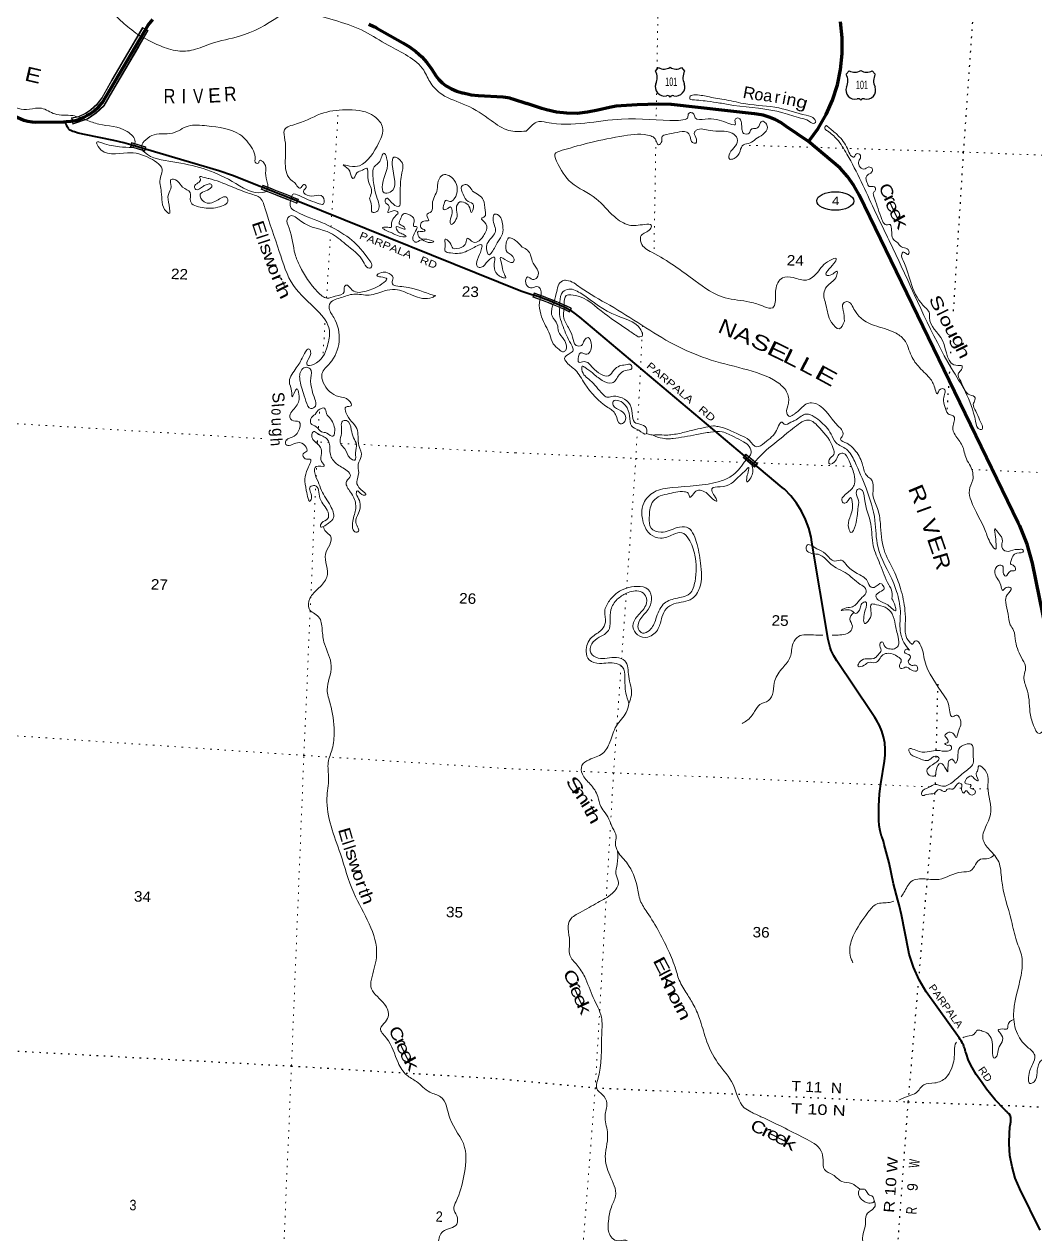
# Model space of a CAD drawing. Header units: feet. Extents: x -762378 to -505285, y -497909 to -353855.
# Drawn here: x -735494 to -718586, y -399065 to -378827 of the extents above; entities that cross this region are included whole.
import ezdxf
from ezdxf.enums import TextEntityAlignment as Align

# ---------------------------------------------------------------- set-up
doc = ezdxf.new("R2010")
doc.units = ezdxf.units.FT
doc.header["$LTSCALE"] = 80
doc.linetypes.add('DOTTED', pattern=[1.5, 0.3, -1.2])
for name, color, linetype, lineweight in [('16', 7, 'Continuous', 25), ('17', 7, 'Continuous', 25), ('20', 7, 'Continuous', 70), ('23', 7, 'Continuous', 70), ('26', 7, 'Continuous', 40), ('39', 7, 'Continuous', 13), ('57', 7, 'Continuous', 13), ('6', 7, 'DOTTED', 25), ('61', 7, 'Continuous', 13), ('7', 7, 'DOTTED', 13)]:
    doc.layers.add(name, color=color, linetype=linetype, lineweight=lineweight)
doc.layers.add('27', color=7, linetype='Continuous')
doc.layers.add('41', color=7, linetype='Continuous')

msp = doc.modelspace()

# ---------------------------------------------------------------- linework, layer by layer
at = {"layer": '16'}
for p, q in [((-724931.29, -379612.04), (-724879.98, -379553.28)), ((-724688.22, -379547.31), (-724688.5, -379547.51)), ((-724496.13, -379553.19), (-724444.74, -379612.04)), ((-721741.1, -379665.53), (-721689.79, -379606.77)), ((-721498.03, -379600.8), (-721498.31, -379601)), ((-721305.94, -379606.68), (-721254.55, -379665.53))]:
    msp.add_line(p, q, dxfattribs=at)
for centre, radius, start, end in [((-725124.27, -379722.67), 222.05, 332.97043, 29.75871), ((-724788.9, -379395.62), 182.07, 239.97227, 303.45418), ((-724587.12, -379396.12), 181.52, 236.33975, 300.08743), ((-724587.13, -379395.62), 182.07, 236.54582, 236.59441), ((-724251.77, -379722.67), 222.05, 150.24129, 207.02957), ((-721598.71, -379449.11), 182.07, 239.97227, 303.45418), ((-721396.93, -379449.61), 181.52, 236.33975, 300.08743), ((-721396.94, -379449.11), 182.07, 236.54582, 236.59441), ((-724785.08, -379877.57), 151.42, 159.09177, 283.81923), ((-724590.96, -379877.57), 151.42, 256.18077, 20.90823), ((-721934.08, -379776.16), 222.05, 332.97043, 29.75871), ((-721061.58, -379776.16), 222.05, 150.24129, 207.02957), ((-721594.89, -379931.06), 151.42, 159.09177, 283.81923), ((-721400.77, -379931.06), 151.42, 256.18077, 20.90823)]:
    msp.add_arc(centre, radius, start, end, dxfattribs=at)
for centre, major_axis, start_param, end_param in [((-724729.74, -380076.39), (-19.56, 51.67), 4.95877769, 6.28318531), ((-724646.29, -380076.39), (19.56, 51.67), 0, 1.32637542), ((-721539.55, -380129.88), (-19.56, 51.67), 4.95877769, 6.28318531), ((-721456.1, -380129.88), (19.56, 51.67), 0, 1.32637542)]:
    msp.add_ellipse(centre, major_axis=major_axis, ratio=0.929097, start_param=start_param, end_param=end_param, dxfattribs=at)
at = {"layer": '17'}
msp.add_ellipse((-721923.34, -381784.81), major_axis=(-309.24, 1), ratio=0.500121, dxfattribs=at)
at = {"layer": '20'}
for points in [[(-734833.02, -380459.96), (-734787, -380456.76), (-734715.88, -380451.81), (-734715.88, -380451.81), (-734638.79, -380435.63), (-734580.14, -380420.56), (-734493.87, -380382.05), (-734445.56, -380355.25), (-734390.36, -380326.78), (-734328.25, -380281.57), (-734243.71, -380206.22), (-734186.77, -380139.23), (-733421.16, -378844.64), (-733342.07, -378750.22)], [(-729729.86, -378826.08), (-729644.03, -378864.93), (-729619.16, -378877.28), (-729594.03, -378891.68), (-729160.95, -379139.98), (-729047.31, -379205.55), (-728941.15, -379282.63), (-728843.63, -379370.4), (-728755.81, -379467.87), (-728678.67, -379574), (-728639.79, -379637.93), (-728600.42, -379698.55), (-728554.93, -379754.72), (-728503.82, -379805.83), (-728447.64, -379851.32), (-728431.32, -379862.82), (-728347.07, -379908.92), (-728258.46, -379945.96), (-728166.46, -379973.54), (-728154.24, -379976.25), (-728129.84, -379981.66), (-728104.24, -379987.76), (-728053.15, -379999.93), (-728014, -380006.05), (-727898.2, -380019.2), (-727890.92, -380019.62), (-727485.71, -380042.93), (-727443.26, -380045.64), (-727401.33, -380052.78), (-727372.32, -380060.92), (-727348.57, -380068.52), (-727322.32, -380077.13), (-727085.36, -380154.9)], [(-722371, -380792.05), (-722366.08, -380785.95), (-722210.45, -380570.35), (-722078.2, -380339.66), (-721970.8, -380096.42), (-721889.41, -379843.28), (-721834.93, -379583.02), (-721807.95, -379318.49), (-721808.76, -379052.59), (-721837.37, -378788.23)], [(-736345.02, -380015.11), (-736272.51, -380029.57), (-736201.91, -380051.52), (-736133.99, -380080.73), (-736069.49, -380116.88), (-735849.21, -380260.3), (-735650.83, -380367.18), (-735501.93, -380430.87), (-735431.61, -380449.26), (-735359.75, -380460.21), (-735309.99, -380463.34), (-734837, -380459.99), (-734833.02, -380459.96)], [(-722371, -380792.05), (-722748.69, -380532.6), (-722836.53, -380472.03), (-722930.22, -380420.97), (-723028.73, -380379.99), (-723130.99, -380349.53), (-723235.87, -380329.92), (-723277.69, -380325.23), (-724664.6, -380172.44), (-724677.65, -380171.26), (-724881.97, -380164.21), (-725237, -380174.05), (-725504.63, -380190.87), (-725589.22, -380198.81), (-725699.2, -380219.47), (-725897.33, -380265.66), (-726067.79, -380301.05), (-726241.01, -380318.42), (-726415.1, -380317.6), (-726588.14, -380298.58), (-726758.26, -380261.58), (-726833.07, -380239.26), (-727085.36, -380154.9)]]:
    msp.add_lwpolyline(points, dxfattribs=at)
at = {"layer": '23'}
msp.add_lwpolyline([(-718390, -388994.05), (-718623.8, -387844.6), (-718714.1, -387527.81), (-718837.02, -387222.19), (-718863.01, -387167.6), (-721523.94, -381683.99), (-721613.57, -381524.05), (-721719.43, -381374.36), (-721840.35, -381236.55), (-721846.42, -381230.36), (-722371, -380792.05)], dxfattribs=at)
at = {"layer": '26'}
for points in [[(-733710.51, -380844.41), (-733747.99, -380833.29), (-733826.55, -380809.57), (-733994.91, -380772.66), (-734487.12, -380672.74), (-734510.54, -380667.98), (-734537.12, -380662.34), (-734588.74, -380651.37), (-734655.25, -380630.46), (-734680.28, -380622.6), (-734705.25, -380611.86), (-734712.95, -380607.79), (-734726.77, -380598.51), (-734739.55, -380587.84), (-734751.14, -380575.89), (-734752.85, -380573.71), (-734770.32, -380548.63), (-734782.6, -380523.71), (-734799.68, -380489.05), (-734833.02, -380459.96)], [(-731518.52, -381553.83), (-731543.52, -381543.92), (-732008.75, -381359.41), (-732237.47, -381281.62), (-733710.51, -380844.41)], [(-727184.76, -383295.41), (-730895, -381801.36), (-731518.52, -381553.83)], [(-726969.24, -383362.93), (-727000.91, -383352.73), (-727184.76, -383295.41)], [(-723440.8, -386047.18), (-726197.54, -383727.5), (-726292.49, -383653.76), (-726333, -383627.49), (-726460.61, -383560.56), (-726626.15, -383488.67), (-726763.58, -383431.62), (-726765.92, -383430.84), (-726881.48, -383390.99), (-726969.24, -383362.93)], [(-721991.97, -389304.03), (-722009.59, -389256.58), (-722016.06, -389234.47), (-722041.87, -389120.03), (-722315.48, -387494.63), (-722330.11, -387407.07), (-722368.06, -387256.88), (-722421.5, -387111.48), (-722489.84, -386972.46), (-722572.35, -386841.35), (-722668.1, -386719.58), (-722776.06, -386608.49), (-722811.22, -386576.94), (-723440.8, -386047.18)], [(-718497.92, -399005.01), (-718837.51, -398311.75), (-718911.72, -398131.26), (-718966.66, -397944), (-719001.73, -397752.02), (-719016.53, -397557.43), (-719010.92, -397362.36), (-719004.61, -397302.05), (-719002.02, -397277.23), (-718998, -397252.05), (-718988.54, -397192.85), (-718985.35, -397154.09), (-718984.74, -397143.14), (-718985.25, -397129.83), (-718987.16, -397116.64), (-718990.44, -397103.73), (-718995.05, -397091.23), (-718999.31, -397082.57), (-719016.18, -397057.7), (-719039.81, -397032.57), (-719050.24, -397023.04), (-719074.49, -397000.87), (-719100.24, -396976.67), (-719250.91, -396823.52), (-719391.65, -396646.8), (-719469, -396536.05), (-719566.37, -396396.71), (-719636.09, -396283.85), (-719693.63, -396164.33), (-719736.64, -396044.27), (-719744.3, -396019.07), (-719750.61, -395994.27), (-719758.15, -395964.66), (-719771.24, -395929.25), (-719781.04, -395904.14), (-719794.32, -395879.25), (-719802.8, -395863.36), (-719819.3, -395838.32), (-719835.57, -395813.64), (-719853.58, -395788.32), (-720401.18, -395018.62), (-720518.09, -394817.9), (-720613.38, -394606.06), (-720686, -394385.42), (-720701.68, -394324.37), (-720813.83, -393730.4), (-720855.67, -393559.42), (-720879.69, -393484.91), (-720949.23, -393206.96), (-721024, -392858.05), (-721104.89, -392549.97), (-721118.87, -392498.2), (-721147.44, -392419.85), (-721150.22, -392411.8), (-721174.8, -392324.65), (-721190.14, -392235.4), (-721196.06, -392145.04), (-721193, -391903.05), (-721181.59, -391711.9), (-721178.36, -391658.16), (-721161.94, -391537.9), (-721103.02, -391157.82), (-721090, -391056.49), (-721087.64, -390954.36), (-721095.96, -390852.53), (-721114.89, -390752.14), (-721144.21, -390654.28), (-721183.59, -390560.01), (-721232.61, -390470.38), (-721260.53, -390427.68), (-721317, -390345.05), (-721898.49, -389480.72), (-721949.86, -389394.83), (-721991.97, -389304.03)]]:
    msp.add_lwpolyline(points, dxfattribs=at)
at = {"layer": '39'}
for p, q in [((-731443, -381627.05), (-731413, -381551.05)), ((-731038.2, -381786.23), (-731019, -381705.05)), ((-726881, -383531.05), (-726869.02, -383436.3))]:
    msp.add_line(p, q, dxfattribs=at)
for points in [[(-733592, -379001.05), (-733226.01, -379186.04), (-732923, -379275.05), (-732664, -379257.05), (-732365, -379151.05), (-731892, -379028.05), (-731234, -378698.05), (-730989, -378576.05), (-730722, -378631.05), (-729800, -378950.05), (-729404, -379179.05), (-728810, -379598.05), (-728690, -379815.05), (-728508, -379999.05), (-728096, -380185.05), (-727679, -380440.05), (-727389, -380604.05), (-727098.53, -380616.16)], [(-733968, -378683.05), (-733730, -378896.05), (-733592, -379001.05)], [(-737454.35, -380535.19), (-737491, -380422.05), (-737284, -380240.05), (-736890, -379944.05), (-736426, -379837.05), (-735930, -380024.05), (-735592, -380239.05), (-735407, -380249.05), (-735204, -380234.05), (-734984, -380329.05), (-734682, -380357.05), (-734460.23, -380428.77)], [(-724352.94, -380089.43), (-724064.89, -380114.56), (-723857.18, -380145.75), (-723625.62, -380185.57), (-722798.71, -380308.24), (-722504.22, -380397.81), (-722371.07, -380445.26), (-722289.92, -380487.43), (-722255.47, -380472.2), (-722268.21, -380419.65), (-722412.83, -380349.82), (-722868.91, -380228.17), (-723420.53, -380160.44), (-723749.66, -380094.13), (-724031.11, -380045.06), (-724260.77, -380009.32), (-724351.56, -380033.21), (-724352.94, -380089.43)], [(-731019, -381705.05), (-731005, -381675.05), (-730893, -381695.05), (-730590, -381821.05), (-730486, -381833.05), (-730498, -381714.05), (-730642, -381699.05), (-730792, -381670.05), (-730823, -381625.05), (-730774, -381538.05), (-730817, -381509.05), (-730875, -381573.05), (-730924, -381543.05), (-730947, -381501.05), (-731008, -381452.05), (-731131, -380768.05), (-731140, -380595.05), (-730937, -380496.05), (-730481, -380310.05), (-730061, -380259.05), (-729635, -380370.05), (-729497, -380557.05), (-729559, -380804.05), (-729884, -381194.05), (-730049, -381201.05), (-730155, -381181.05), (-730069, -381252.05), (-730017, -381383.05), (-729998, -381409.05), (-729928, -381311.05), (-729836, -381270.05), (-729763, -381236.05), (-729746, -381393.05), (-729681, -381620.05), (-729715, -381737.05)], [(-734460.23, -380428.77), (-734246, -380498.05), (-733769, -380624.05), (-733640, -380793.05), (-733680, -380892.05)], [(-727098.55, -380616.17), (-727008, -380528.05), (-726924, -380464.05), (-726752, -380470.05), (-725498, -380415.05), (-724580, -380437.05), (-724434, -380421.05), (-724395, -380400.05), (-724385, -380335.05), (-724364, -380309.05), (-724342, -380305.05), (-724293, -380330.05), (-724266, -380393.05), (-724099, -380415.05), (-723751, -380469.05), (-723618, -380511.05), (-723600, -380511.05), (-723597, -380473.05), (-723595, -380411.05), (-723541, -380398.05), (-723495, -380480.05), (-723485, -380582.05), (-723459, -380653.05), (-723363, -380648.05), (-723331, -380588.05), (-723279, -380571.05), (-723234, -380569.05), (-723182, -380485.05), (-723143, -380450.05), (-723088, -380482.05), (-723060, -380549.05), (-723137, -380673.05), (-723255, -380747.05), (-723349, -380813.05), (-723462, -380844.05), (-723518, -380951.05), (-723616, -381074.05), (-723696, -381082.05), (-723690, -380985.05), (-723597, -380869.05), (-723565, -380739.05), (-723651, -380651.05), (-724019, -380606.05), (-724250, -380602.05), (-724280, -380635.05), (-724257, -380722.05), (-724259, -380815.05), (-724315, -380807.05), (-724352, -380708.05), (-724409, -380632.05), (-724569, -380638.05), (-724748, -380672.05), (-724823, -380706.05), (-724827, -380787.05), (-724879, -380844.05), (-724939, -380746.05), (-725012, -380696.05), (-725459, -380695.05), (-726015, -380804.05), (-726493, -380937.05), (-726615, -381002.05), (-726586, -381121.05), (-726342, -381475.05), (-725923, -381746.05), (-725620, -382047.05), (-725375, -382188.05), (-725110, -382176.05), (-725002, -382191.05), (-725022, -382257.05), (-725169, -382360.05), (-725174, -382486.05), (-724991, -382643.05), (-724267, -383121.05), (-723767, -383404.05), (-723352, -383475.05), (-723111, -383553.05), (-722971, -383570.05), (-722929, -383479.05), (-722920, -383264.05), (-722809, -383072.05), (-722626, -383067.05), (-722405, -383108.05), (-722223, -382980.05), (-722014, -382778.05), (-721907, -382749.05), (-721949, -382832.05), (-722050, -382950.05), (-722078, -383018.05), (-722032, -383033.05), (-721890, -382962.05), (-721904, -383044.05), (-722044, -383191.05), (-722111, -383306.05), (-722080, -383522.05), (-721985, -383818.05), (-721859, -383923.05), (-721772, -383795.05)], [(-733491, -380791.05), (-733359, -380689.05), (-733014, -380649.05), (-732751, -380531.05), (-732437, -380529.05), (-731886, -380673.05), (-731677, -380911.05), (-731631, -381053.05), (-731612, -381152.05), (-731578, -381153.05), (-731557, -381109.05), (-731484, -381146.05), (-731455, -381317.05), (-731423, -381491.05), (-731413, -381551.05)], [(-722068.41, -380523.87), (-722003.58, -380577.69), (-721856.48, -380709.86), (-721705.78, -380940.57), (-721642.13, -381042.58), (-721612.23, -381049.34), (-721585.2, -381009.82), (-721520.79, -380999.34), (-721500.04, -381052.08), (-721529.76, -381119.66), (-721523.62, -381196.16), (-721446.77, -381250.27), (-721363.74, -381216.14), (-721304.33, -381245.71), (-721315.78, -381303.7), (-721385.08, -381350.22), (-721410.4, -381401.84), (-721394.09, -381472.55), (-721357.66, -381539.74), (-721267.65, -381547.97), (-721250.85, -381598.61), (-721279.83, -381636.07), (-721270.28, -381736.76), (-721144.73, -382093.42), (-721088.65, -382177.17), (-721052.69, -382182.06), (-721006.67, -382180.73), (-720989.41, -382217.76), (-720978.35, -382338.58), (-720948.56, -382431.72), (-720877.72, -382485.69), (-720833.02, -382543.04), (-720743.56, -382573.35), (-720687.08, -382641.03), (-720704.1, -382680.8), (-720751.59, -382655.53), (-720795.37, -382642.4), (-720812.23, -382676.14), (-720786.8, -382783.25), (-720419.17, -383567.73), (-720350.97, -383647.75), (-720349.08, -383734.19), (-720130.4, -384121.71), (-719875.66, -384537.33), (-719803.69, -384545.12), (-719825.64, -384622.93), (-719869.1, -384678.13), (-719825.97, -384799.72), (-719747.88, -384966.38), (-719675.23, -385028.42), (-719584.2, -385076.86), (-719587.09, -385112.95), (-719614.96, -385186.6), (-719573.65, -385300.12), (-719509.08, -385446.35), (-719469.23, -385537.73), (-719464.75, -385600.12), (-719498.95, -385605.32), (-719575.84, -385470.84), (-719979.07, -384585.03), (-720874.41, -382759), (-721272.91, -381925.55), (-721729.3, -381000.27), (-721895.63, -380753.1), (-722056.56, -380612.55), (-722097.6, -380569.36), (-722092.8, -380537.33), (-722068.41, -380523.87)], [(-733680, -380892.05), (-733902, -380877.05), (-734195, -380813.05), (-734280, -380801.05), (-734257, -380873.05), (-733766, -380977.05), (-733388, -381072.05), (-733184, -381285.05), (-733216, -381392.05), (-733200, -381632.05), (-733116, -381963.05), (-733073, -381995.05), (-733071, -381853.05)], [(-733510, -380943.05), (-733520.14, -380834.86), (-733491, -380791.05)], [(-731443, -381627.05), (-731501, -381643.05), (-732017, -381456.05), (-733008, -381129.05), (-733482, -380970.05), (-733510, -380943.05)], [(-729715, -381737.05), (-729705, -381774.05), (-729683, -381897.05), (-729673, -381970.05), (-729594, -381962.05), (-729574, -381784.05), (-729620, -381634.05), (-729659, -381370.05), (-729637, -381214.05), (-729546, -381123.05), (-729513, -381038.05), (-729477, -380983.05), (-729431, -381061.05), (-729499, -381510.05), (-729471, -381649.05), (-729373, -381638.05), (-729335, -381172.05), (-729311, -381054.05), (-729179, -381129.05), (-729177, -381316.05), (-729202, -381596.05), (-729203, -381788.05), (-729218, -381872.05), (-729323, -381835.05), (-729440, -381744.05), (-729454, -381800.05), (-729389, -381877.05), (-729412, -381978.05), (-729303, -381946.05), (-729243, -381970.05), (-729340, -382115.05), (-729356, -382227.05), (-729440, -382222.05), (-729497, -382234.05), (-729461, -382267.05), (-729372, -382306.05), (-729192, -382378.05), (-729105, -382378.05), (-729153, -382341.05), (-729230, -382306.05), (-729273, -382215.05), (-729172, -382243.05), (-729118, -382253.05), (-729139, -382220.05), (-729218, -382167.05), (-729194, -382072.05), (-729146, -381999.05), (-729073, -382003.05), (-728970, -382099.05), (-728979, -382169.05), (-728976, -382211.05), (-728938, -382212.05), (-728983, -382361.05), (-728984, -382444.05), (-728951, -382473.05), (-728855, -382436.05), (-728738, -382478.05), (-728643, -382469.05), (-728760, -382425.05), (-728893, -382386.05), (-728904, -382296.05), (-728824, -382298.05), (-728783, -382278.05), (-728842, -382246.05), (-728858, -382169.05), (-728806, -382122.05), (-728725, -382109.05), (-728759, -382022.05), (-728682, -381960.05), (-728664, -381834.05), (-728585, -381594.05), (-728567, -381452.05), (-728485, -381348.05), (-728301, -381435.05), (-728248, -381591.05), (-728299, -381750.05), (-728373, -381795.05), (-728435, -381773.05), (-728469, -381830.05), (-728472, -381929.05), (-728409, -381909.05), (-728368, -381884.05), (-728335, -381981.05), (-728368, -382117.05), (-728358, -382173.05), (-728251, -382042.05), (-728264, -381905.05), (-728203, -381801.05), (-728089, -381833.05), (-728032, -381927.05), (-728018, -381976.05), (-727976, -381859.05), (-728064, -381793.05), (-728152, -381670.05), (-728176, -381543.05), (-728118, -381509.05), (-727992, -381621.05)], [(-733071, -381853.05), (-733081, -381674.05), (-733038, -381545.05), (-733040, -381424.05), (-732936, -381448.05), (-732843, -381553.05), (-732716, -381645.05), (-732713, -381788.05), (-732519, -381895.05), (-732256, -381889.05), (-732085, -381770.05), (-732106, -381728.05), (-732274, -381778.05), (-732484, -381797.05), (-732550, -381673.05), (-732456, -381614.05), (-732359, -381551.05), (-732355, -381543.05), (-732370, -381504.05), (-732431, -381510.05), (-732497, -381536.05), (-732622, -381592.05), (-732646, -381543.05), (-732544, -381420.05), (-732560, -381381.05), (-732476, -381393.05), (-732403, -381411.05), (-732027, -381543.05), (-731760, -381648.05), (-731641, -381687.05), (-731565, -381719.05), (-731467, -381901.05), (-731226, -382631.05), (-730988, -383201.05), (-730587, -383621.05), (-730387, -383949.05), (-730422, -384208.05), (-730655, -384518.05), (-730762, -384528.05), (-730741, -384435.05), (-730702, -384304.05), (-730725, -384263.05), (-730827, -384382.05), (-730942, -384577.05), (-731058, -384799.05), (-731017, -384993.05), (-731013, -385060.05), (-730932, -384926.05), (-730899, -385017.05), (-730942, -385217.05), (-731048, -385402.05), (-731018, -385451.05), (-730896, -385479.05), (-730908, -385641.05), (-731009, -385734.05), (-731125, -385813.05), (-731116, -385859.05), (-730924, -385829.05), (-730793, -385882.05), (-730768, -385971.05), (-730828, -386015.05), (-730791, -386098.05), (-730708, -386103.05), (-730748, -386260.05), (-730774, -386629.05), (-730710, -386809.05), (-730688, -386736.05), (-730708, -386567.05), (-730631, -386545.05), (-730546, -386758.05), (-730411, -386992.05), (-730417, -387104.05), (-730517, -387169.05), (-730537, -387232.05), (-730403, -387176.05), (-730318, -387085.05), (-730369, -386887.05), (-730519, -386627.05), (-730578, -386478.05), (-730637, -386312.05), (-730612, -386229.05), (-730473, -386219.05), (-730519, -386141.05), (-730522, -386011.05), (-730535, -385910.05), (-730650, -385792.05), (-730683, -385717.05), (-730651, -385643.05), (-730587, -385674.05), (-730426, -385771.05), (-730390, -385837.05), (-730372, -386024.05), (-730271, -386180.05), (-730090, -386300.05), (-730035, -386382.05), (-730100, -386476.05), (-730051, -386634.05)], [(-727992, -381621.05), (-727814, -381766.05), (-727783, -381943.05), (-727791, -382047.05), (-727840, -382070.05), (-727769, -382168.05), (-727776, -382308.05), (-727883, -382449.05), (-727978, -382476.05), (-728082, -382407.05), (-728103, -382490.05), (-728174, -382556.05), (-728321, -382572.05), (-728372, -382480.05), (-728453, -382423.05), (-728450, -382523.05), (-728451, -382625.05), (-728364, -382654.05), (-728211, -382659.05), (-727990, -382574.05), (-727837, -382525.05), (-727848, -382603.05), (-727908, -382762.05), (-727908, -382888.05), (-727851, -382894.05), (-727732, -382785.05), (-727627, -382727.05), (-727629, -382833.05), (-727601, -382980.05), (-727555, -383032.05), (-727495, -383063.05), (-727438, -383071.05), (-727460, -383011.05), (-727506, -382831.05), (-727527, -382732.05), (-727416, -382784.05), (-727308, -382801.05), (-727300, -382745.05), (-727411, -382641.05), (-727428, -382492.05), (-727389, -382403.05), (-727268, -382451.05), (-727208, -382506.05), (-727161.11, -382559.57)], [(-728612, -383368.05), (-728651, -383359.05), (-729141, -383221.05), (-729339, -383152.05), (-729322, -383073.05), (-729418, -382985.05), (-729518, -382980.05), (-729592, -383032.05), (-729527, -383056.05), (-729429, -383087.05), (-729509, -383173.05), (-729774, -383291.05), (-730006, -383275.05), (-730112, -383195.05), (-730133, -383217.05), (-730140, -383307.05), (-730289, -383376.05), (-730427, -383410.05), (-730582, -383308.05), (-730883, -382871.05), (-730961, -382676.05), (-731062, -382237.05), (-731091, -382082.05), (-731050, -382037.05), (-730868, -382121.05), (-730368, -382324.05), (-730117, -382505.05), (-729806, -382824.05), (-729719, -382911.05), (-729694, -382902.05), (-729745, -382740.05), (-730053, -382409.05), (-730461, -382169.05), (-730946, -381960.05), (-731040, -381879.05), (-731038, -381785.05)], [(-727623, -382203.05), (-727649, -382074.05), (-727625, -382006.05), (-727577, -382012.05), (-727487, -382196.05), (-727493, -382332.05), (-727568, -382466.05), (-727670, -382643.05), (-727712, -382686.05), (-727761, -382580.05), (-727733, -382472.05), (-727655, -382375.05), (-727610, -382292.05), (-727623, -382203.05)], [(-726869.02, -383436.3), (-726855, -383261.05), (-726894, -383219.05), (-726997, -383239.05), (-727080, -383203.05), (-727099, -383098.05), (-727072, -383056.05), (-726989, -383099.05), (-726916, -383068.05), (-726896, -382964.05), (-726980, -382826.05), (-727021, -382690.05), (-727073, -382610.05), (-727161.11, -382559.57)], [(-730051, -386634.05), (-729988, -386729.05), (-729947, -386931.05), (-729998, -387144.05), (-729944, -387324.05), (-729910, -387319.05), (-729945, -387165.05), (-729899, -387008.05), (-729899, -386768.05), (-729937, -386658.05), (-729929, -386638.05), (-729844, -386697.05), (-729776, -386703.05), (-729862, -386610.05), (-729930, -386484.05), (-729898, -386332.05), (-729906, -386187.05), (-729855, -386061.05), (-729893, -385877.05), (-729930, -385593.05), (-730112, -385326.05), (-730112, -385232.05), (-730021, -385211.05), (-730060, -385121.05), (-730231, -385057.05), (-730492, -384820.05), (-730512, -384677.05), (-730379, -384499.05), (-730226, -384134.05), (-730315, -383732.05), (-730394, -383563.05), (-730384, -383509.05), (-730210, -383407.05), (-729978, -383344.05), (-729720, -383359.05), (-729464, -383289.05), (-729287, -383266.05), (-729001, -383362.05), (-728668, -383399.05), (-728612, -383368.05)], [(-720024, -391150.05), (-720038, -391234.05), (-720043, -391333.05), (-720116, -391224.05), (-720160, -391191.05), (-720237, -391316.05), (-720253, -391396.05), (-720355, -391389.05), (-720391, -391324.05), (-720298, -391216.05), (-720191, -391100.05), (-720247, -391071.05), (-720351, -391136.05), (-720542, -391104.05), (-720682, -391008.05), (-720693, -390963.05), (-720518, -390994.05), (-720347, -390994.05), (-720214, -390977.05), (-720046, -390989.05), (-719977, -390943.05), (-719998, -390894.05), (-720056, -390890.05), (-720091, -390861.05), (-720047, -390848.05), (-720051, -390782.05), (-720090, -390733.05), (-720025, -390674.05), (-719941, -390706.05), (-719902, -390760.05), (-719866, -390670.05), (-719825, -390555.05), (-719850, -390419.05), (-719901, -390386.05), (-719966, -390416.05), (-720010, -390333.05), (-720029, -390204.05), (-720102, -390062.05), (-720428, -389477.05), (-720509, -389192.05), (-720564, -389142.05), (-720593, -389150.05), (-720630, -389197.05), (-720683, -389163.05), (-720746, -389043.05), (-720752, -388860.05), (-720758, -388637.05), (-720833, -388266.05), (-720946, -387971.05), (-721108, -387621.05), (-721170, -387181.05), (-721218, -386930.05), (-721294, -386701.05), (-721289, -386577.05), (-721330, -386435.05), (-721392, -386385.05), (-721466, -386205.05), (-721579, -385975.05), (-721679, -385872.05), (-721731, -385839.05), (-721835, -385770.05), (-721799, -385705.05), (-721821, -385608.05), (-721871, -385556.05), (-722321, -385163.05), (-722414, -385185.05), (-722495, -385252.05), (-722598, -385343.05), (-722643, -385372.05), (-722687, -385390.05), (-722734, -385332.05), (-722708, -385170.05), (-722739, -384976.05), (-722894, -384818.05), (-723463, -384591.05), (-724073, -384421.05), (-724618, -384187.05), (-725697, -383529.05), (-726194, -383230.05), (-726418, -383113.05), (-726490, -383121.05), (-726559, -383204.05), (-726592, -383334.05), (-726651.14, -383522.69)], [(-726534.85, -383569.17), (-726533, -383473.05), (-726483, -383306.05), (-726382, -383260.05), (-726167, -383340.05), (-725581, -383703.05), (-725151, -384001.05), (-725148, -384032.05), (-725220, -384059.05)], [(-725220, -384059.05), (-725386, -383946.05), (-725843, -383621.05), (-726348, -383355.05), (-726424, -383368.05), (-726459, -383506.05), (-726463.45, -383599.55)], [(-721772, -383795.05), (-721790, -383615.05), (-721789, -383495.05), (-721730, -383468.05), (-721597, -383618.05), (-721269, -383867.05), (-720929, -383986.05), (-720771, -384108.05), (-720650, -384377.05), (-720514, -384573.05), (-720329, -384768.05), (-720251, -384939.05), (-720222, -385014.05), (-720162, -384931.05), (-720102, -384934.05), (-720114, -385093.05), (-720091, -385224.05), (-720034, -385344.05), (-719998, -385363.05), (-719941, -385390.05), (-719957, -385567.05), (-719920, -385700.05), (-719802, -385874.05), (-719730, -386099.05), (-719663, -386223.05), (-719624, -386451.05), (-719681, -386624.05), (-719653, -386798.05), (-719414, -387298.05), (-719316, -387527.05), (-719242, -387611.05), (-719237, -387487.05), (-719253, -387320.05), (-719257, -387272.05), (-719203, -387325.05), (-719128, -387476.05), (-719136, -387572.05), (-719062, -387646.05), (-718917, -387617.05), (-718861, -387617.05), (-718791, -387616.05), (-718775, -387643.05), (-718885, -387678.05), (-718935, -387703.05), (-718988, -387815.05), (-718993, -387855.05), (-718930, -387892.05), (-718916, -387967.05), (-718988, -387973.05), (-719072, -388062.05), (-719115, -388000.05), (-719128, -387889.05), (-719192, -387884.05), (-719253, -388005.05), (-719218, -388096.05), (-719156, -388210.05), (-719122, -388299.05), (-719063, -388249.05), (-718983, -388265.05), (-719046, -388372.05), (-719073, -388496.05), (-719032, -388697.05), (-718996, -388877.05), (-718942, -388969.05), (-718907, -389151.05), (-718790, -389461.05), (-718739, -389603.05), (-718766, -389723.05), (-718725, -389934.05), (-718682, -390132.05), (-718667, -390334.05), (-718606, -390560.05), (-718514, -390695.05), (-718430, -390623.05), (-718360, -390474.05), (-718253, -390370.05), (-718199, -390379.05), (-718293, -390540.05), (-718382, -390708.05), (-718407, -390856.05), (-718371, -391086.05), (-718390, -391361.05), (-718373, -391516.05), (-718418, -391688.05), (-718373, -391900.05), (-718340, -392122.05), (-718323, -392311.05), (-718258, -392459.05), (-718312, -392593.05), (-718323, -392876.05), (-718325, -393725.05), (-718302, -393842.05), (-718287, -393877.05), (-718196, -393859.05), (-717974, -393858.05), (-717762, -393793.05), (-717676, -393653.05)], [(-726651.14, -383522.69), (-726669, -383603.05), (-726663, -383709.05), (-726575, -383852.05), (-726553, -383967.05), (-726464, -384100.05), (-726421, -384215.05), (-726433, -384279.05), (-726472, -384307.05), (-726543, -384271.05), (-726643, -384172.05), (-726701, -384020.05), (-726838, -383725.05), (-726881, -383531.05)], [(-726463.45, -383599.55), (-726469, -383716.05), (-726390, -383904.05), (-726318, -384062.05), (-726260, -384201.05), (-726168, -384202.05), (-726122, -384116.05), (-726057, -384070.05), (-726009, -384165.05), (-726014, -384278.05), (-726078, -384350.05), (-726185, -384328.05), (-726221, -384389.05), (-726213, -384482.05), (-726127, -384472.05), (-725985, -384572.05), (-725847, -384681.05), (-725716, -384709.05), (-725629, -384617.05), (-725533, -384545.05), (-725432, -384525.05), (-725342, -384527.05), (-725330, -384586.05), (-725437, -384619.05), (-725541, -384695.05), (-725658, -384829.05), (-725822, -384787.05), (-725987, -384660.05), (-726117, -384566.05), (-726157, -384551.05), (-726164, -384603.05), (-726024, -384786.05), (-725815, -385018.05), (-725746, -385066.05), (-725666, -385056.05), (-725532, -385065.05), (-725383, -385158.05), (-725320, -385341.05), (-725284, -385485.05), (-725160, -385528.05), (-725076, -385612.05), (-725088, -385680.05), (-725211, -385621.05), (-725333, -385546.05), (-725365, -385382.05), (-725433, -385208.05), (-725543, -385127.05), (-725640, -385137.05), (-725640, -385203.05), (-725511, -385294.05), (-725435, -385385.05), (-725454, -385487.05), (-725517, -385513.05), (-725599, -385359.05), (-725727, -385239.05), (-726116, -384842.05), (-726273, -384615.05), (-726414, -384489.05), (-726454, -384418.05), (-726360, -384333.05), (-726311, -384282.05), (-726327, -384213.05), (-726370, -384133.05), (-726492, -383850.05), (-726537, -383681.05), (-726534.85, -383569.17)], [(-730874, -384830.05), (-730862, -384625.05), (-730791, -384569.05), (-730710, -384592.05), (-730699, -384745.05), (-730678, -384952.05), (-730632, -385100.05), (-730622, -385215.05), (-730696, -385257.05), (-730782, -385132.05), (-730874, -384830.05)], [(-730625, -385355.05), (-730548, -385266.05), (-730471, -385252.05), (-730436, -385342.05), (-730368, -385430.05), (-730315, -385532.05), (-730300, -385657.05), (-730328, -385722.05), (-730432, -385667.05), (-730518, -385646.05), (-730608, -385563.05), (-730698, -385505.05), (-730698, -385427.05), (-730625, -385355.05)], [(-730209, -385776.05), (-730185, -385645.05), (-730188, -385552.05), (-730169, -385469.05), (-730104, -385459.05), (-730021, -385614.05), (-729985, -385745.05), (-729933, -385858.05), (-729949, -385997.05), (-729964, -386119.05), (-730043, -386085.05), (-730130, -385933.05), (-730203, -385839.05), (-730209, -385776.05)], [(-723962.36, -385544.74), (-723884, -385559.05), (-723707, -385613.05), (-723513, -385701.05), (-723365, -385789.05), (-723237, -385898.05), (-723107, -385831.05), (-722906, -385627.05), (-722857, -385518.05), (-722822, -385483.05), (-722777, -385516.05), (-722670, -385488.05), (-722599, -385456.05), (-722432, -385354.05), (-722190, -385459.05), (-721995, -385684.05), (-721911, -385829.05), (-721739, -385939.05), (-721599, -386143.05), (-721410, -386590.05), (-721260, -387132.05), (-721213, -387567.05), (-720946, -388182.05), (-720897, -388320.05), (-720835, -388647.05), (-720837, -388981.05), (-720777, -389169.05), (-720685, -389301.05)], [(-723318, -386206.05), (-723166, -386037.05), (-722804, -385730.05), (-722539, -385519.05), (-722465, -385472.05), (-722384, -385451.05), (-722183, -385587.05), (-721957, -385926.05), (-721949, -386024.05), (-722028, -386117.05), (-722023, -386181.05), (-721909, -386118.05), (-721863, -386027.05), (-721796, -386006.05), (-721693, -386131.05), (-721610, -386358.05), (-721602, -386519.05), (-721716, -386663.05), (-721810, -386809.05), (-721763, -386843.05), (-721670, -386744.05), (-721635, -386860.05), (-721683, -387088.05), (-721699, -387262.05), (-721662, -387333.05), (-721587, -387207.05), (-721544, -386934.05), (-721535, -386794.05), (-721572, -386670.05), (-721553, -386611.05), (-721500, -386606.05), (-721436, -386766.05), (-721328, -387191.05), (-721288, -387554.05), (-721176, -387859.05), (-721026, -388209.05), (-720987, -388281.05), (-720978, -388439.05)], [(-725076, -385676.05), (-725050, -385685.05), (-724967, -385702.05)], [(-724012.36, -385650.47), (-724244, -385693.05), (-724637, -385758.05), (-724853, -385746.05), (-724964, -385702.05), (-724910, -385697.05), (-724754, -385701.05), (-724531, -385673.05), (-724307, -385619.05), (-723962.36, -385544.74)], [(-723420.46, -386121.52), (-723334, -386001.05), (-723363, -385893.05), (-723459, -385813.05), (-723614, -385733.05), (-723814, -385649.05), (-724012.36, -385650.47)], [(-725377, -390190.05), (-725427, -390018.05), (-725446, -389750.05), (-725484, -389584.05), (-725589, -389522.05), (-725868, -389521.05), (-726039, -389464.05), (-726093, -389320.05), (-726002, -389090.05), (-725832, -388955.05), (-725771, -388830.05), (-725780, -388651.05), (-725702, -388472.05), (-725572, -388339.05), (-725243, -388234.05), (-725052, -388285.05), (-724998, -388453.05), (-725056, -388619.05), (-725192, -388794.05), (-725218, -388946.05), (-725150, -389014.05), (-725034, -388969.05), (-724925, -388778.05), (-724801, -388532.05), (-724598, -388435.05), (-724360, -388354.05), (-724271, -388150.05), (-724274, -387711.05), (-724377, -387438.05), (-724489, -387335.05), (-724634, -387363.05), (-724848, -387428.05), (-725015, -387362.05), (-725131, -387178.05), (-725128, -386841.05), (-724955, -386654.05), (-724653, -386579.05), (-723859, -386476.05), (-723664, -386390.05), (-723446, -386157.05), (-723420.16, -386121.06)], [(-725377, -390190.05), (-725336, -390052.05), (-725380, -389738.05), (-725446, -389479.05), (-725583, -389423.05), (-725892, -389432.05), (-726012, -389347.05), (-725998, -389192.05), (-725873, -389085.05), (-725720, -388972.05), (-725688, -388810.05), (-725677, -388623.05), (-725571, -388449.05), (-725418, -388348.05), (-725185, -388320.05), (-725098, -388390.05), (-725096, -388551.05), (-725233, -388729.05), (-725310, -388912.05), (-725233, -389044.05), (-725059, -389081.05), (-724885, -388938.05), (-724824, -388749.05), (-724749, -388602.05), (-724627, -388527.05), (-724316, -388436.05), (-724195, -388262.05), (-724179, -387846.05), (-724250, -387483.05), (-724411, -387242.05), (-724569, -387250.05), (-724838, -387328.05), (-725006, -387256.05), (-725036, -387082.05), (-724986, -386832.05), (-724889, -386736.05), (-724738, -386688.05), (-724444, -386649.05), (-724387, -386674.05), (-724356, -386743.05), (-724295, -386682.05), (-724211, -386624.05), (-724111, -386649.05), (-724027, -386719.05), (-723956, -386787.05), (-723907, -386806.05), (-723929, -386745.05), (-723985, -386652.05), (-723988, -386603.05), (-723849, -386567.05), (-723667, -386511.05), (-723524, -386386.05), (-723400, -386262.05), (-723378, -386241.05), (-723382, -386315.05), (-723406, -386427.05), (-723406, -386479.05), (-723317, -386368.05), (-723318, -386206.05)], [(-730492, -387231.05), (-730448, -387315.05), (-730372, -387388.05), (-730383, -387538.05), (-730455, -387692.05), (-730435, -387882.05), (-730431, -388078.05), (-730564, -388259.05), (-730715, -388436.05), (-730727, -388608.05), (-730568, -388742.05), (-730509, -388953.05), (-730471, -389193.05), (-730357, -389562.05), (-730390, -389771.05), (-730424, -389961.05), (-730374, -390197.05), (-730308, -390663.05), (-730341, -390953.05), (-730407, -391177.05), (-730402, -391444.05), (-730429, -391776.05), (-730204, -392709.05), (-729979, -393362.05), (-729598, -394400.05), (-729674, -394760.05), (-729694, -394930.05), (-729490, -395194.05), (-729401, -395407.05), (-729452, -395516.05), (-729531, -395630.05), (-729439, -395785.05), (-729238, -396201.05), (-729095, -396409.05), (-728932, -396518.05), (-728705, -396696.05), (-728528, -396772.05), (-728372, -397130.05), (-728125, -397618.05), (-728139, -398097.05), (-728268, -398522.05), (-728306, -398647.05), (-728258, -398763.05), (-728257, -398902.05), (-728488, -399025.05), (-728560, -399215.05), (-728535, -399420.05), (-728673, -399649.05), (-728997, -399835.05), (-729238, -399939.05), (-729463, -400173.05), (-729607, -400332.05), (-729646.98, -400518.63)], [(-722232.58, -387604.05), (-722402, -387551.05), (-722412, -387604.05), (-722212.48, -387694.58)], [(-720978, -388439.05), (-720921, -388561.05), (-720911, -388637.05), (-721047, -388542.05), (-721199, -388466.05), (-721244, -388396.05), (-721178, -388324.05), (-721104, -388268.05), (-721132, -388211.05), (-721152, -388188.05), (-721274, -388249.05), (-721322, -388246.05), (-721388, -388142.05), (-721559, -388017.05), (-721746, -387862.05), (-721818, -387796.05), (-721931, -387809.05), (-722088, -387687.05), (-722232.58, -387604.05)], [(-722213.1, -387694.28), (-722165, -387715.05), (-722020, -387841.05), (-721908, -387924.05), (-721757, -388002.05), (-721505, -388199.05), (-721421, -388267.05), (-721415, -388348.05), (-721475, -388415.05), (-721563, -388519.05), (-721637, -388576.05), (-721740, -388593.05), (-721823, -388635.05), (-721722, -388624.05), (-721627, -388658.05), (-721587, -388685.05), (-721507, -388599.05), (-721477, -388521.05), (-721416, -388490.05), (-721422, -388631.05), (-721449, -388773.05), (-721435, -388852.05), (-721355, -388789.05), (-721328, -388637.05), (-721319, -388531.05), (-721237, -388539.05), (-721092, -388583.05), (-720972, -388694.05), (-720922, -388868.05), (-720872, -389082.05), (-720873, -389229.05), (-720932, -389276.05), (-721033, -389275.05), (-721090, -389246.05), (-721146, -389160.05), (-721177, -389198.05), (-721158, -389302.05), (-721207, -389376.05), (-721251, -389425.05), (-721394, -389443.05), (-721503, -389485.05), (-721543, -389570.05), (-721440, -389551.05), (-721369, -389504.05), (-721253, -389509.05), (-721129, -389379.05), (-721036, -389352.05), (-720876, -389410.05), (-720819, -389475.05), (-720849, -389557.05), (-720826, -389608.05), (-720752, -389586.05), (-720645, -389634.05), (-720552, -389641.05), (-720549, -389589.05), (-720582, -389550.05), (-720643, -389556.05), (-720703, -389484.05), (-720665, -389417.05), (-720696, -389374.05), (-720765, -389336.05), (-720746, -389286.05), (-720685, -389301.05)], [(-721614, -388669.05), (-721682, -388781.05), (-721637, -388899.05), (-721677, -388988.05), (-721909, -389047.05), (-721975.99, -389046.87)], [(-722130.99, -389046.47), (-722290, -389046.05), (-722539, -389070.05), (-722628, -389182.05), (-722678, -389414.05), (-722803, -389596.05), (-722934, -389805.05), (-722965, -389998.05), (-723043, -390144.05), (-723185, -390211.05), (-723273, -390324.05), (-723406, -390479.05), (-723483, -390525.05)], [(-725377, -390190.05), (-725423, -390341.05), (-725587, -390568.05), (-725694, -390837.05), (-725819, -391029.05), (-726042, -391132.05), (-726162, -391229.05), (-726156, -391374.05), (-726026, -391540.05), (-725895.9, -391750.49), (-725846, -391914.05), (-725775, -392022.05), (-725696, -392163.05), (-725649, -392273.05), (-725588, -392415.05), (-725603, -392535.05), (-725564, -392666.05), (-725399, -392875.05), (-725240, -393253.05), (-725187, -393487.05), (-725070, -393687.05), (-724700, -394363.05), (-724579, -394683.05), (-724546.61, -394790.95), (-724423, -395023.05), (-724306, -395215.05), (-724194, -395464.05), (-724091, -395796.05), (-723887, -396207.05), (-723633, -396569.05), (-723446, -396955.05), (-723338, -397024.05), (-723167, -397105.05), (-722438, -397464.05), (-722159, -397680.05), (-722127, -397825.05), (-722105, -397989.05), (-721964, -398078.05), (-721815, -398187.05), (-721649, -398225.05), (-721513, -398320.05)], [(-714426.44, -400995.49), (-714225, -400723.05), (-714059, -400484.05), (-714037, -400337.05), (-714128, -400173.05), (-714334, -399928.05), (-714607, -399773.05), (-714882, -399728.05), (-715100, -399839.05), (-715434, -400076.05), (-715601, -400187.05), (-715794, -400204.05), (-715868, -400168.05), (-716011, -400060.05), (-716191, -400016.05), (-716406, -399904.05), (-716632, -399641.05), (-716780, -399455.05), (-716837, -399242.05), (-716825, -398980.05), (-716841, -398111.05), (-716807, -397700.05), (-716678, -397322.05), (-716466, -396959.05), (-716113, -396680.05), (-715744, -396452.05), (-715669, -396237.05), (-715760, -396024.05), (-715998, -396012.05), (-716301, -396121.05), (-716681, -396249.05), (-717523, -396329.05), (-717993, -396289.05), (-718332, -396198.05), (-718455, -396151.05), (-718506, -396200.05), (-718547, -396368.05), (-718598, -396521.05), (-718667, -396550.05), (-718691, -396447.05), (-718623, -396231.05), (-718588, -396078.05), (-718709, -395940.05), (-718893, -395682.05), (-718938, -395342.05), (-718803, -394656.05), (-718804, -394431.05), (-718891, -394164.05), (-718977, -393830.05), (-719141, -393135.05), (-719190, -392844.05), (-719343, -392638.05), (-719455, -392454.05), (-719438, -392332.05), (-719327, -392051.05), (-719371, -391584.05), (-719415, -391310.05), (-719523, -391237.05), (-719547, -391323.05), (-719569, -391370.05), (-719533, -391486.05), (-719587, -391458.05), (-719648, -391405.05), (-719748, -391483.05), (-719751, -391525.05), (-719653, -391563.05), (-719670, -391597.05), (-719589, -391643.05), (-719591, -391701.05), (-719679, -391709.05), (-719738, -391650.05), (-719771, -391691.05), (-719812, -391632.05), (-719809, -391545.05), (-719851, -391522.05), (-719956, -391626.05), (-720046, -391624.05), (-720085, -391667.05), (-720186, -391631.05), (-720266, -391691.05), (-720397, -391714.05), (-720471, -391730.05), (-720478, -391676.05), (-720362, -391598.05), (-720252, -391547.05), (-720129, -391576.05), (-719946, -391496.05), (-719754, -391334.05), (-719618, -391198.05), (-719618, -391036.05), (-719648, -390870.05), (-719743, -390876.05), (-719857, -390954.05), (-719875, -391098.05), (-719913, -391191.05), (-719965, -391124.05), (-720024, -391150.05)], [(-725567, -392663.05), (-725573, -392879.05), (-725593, -393041.05), (-725553, -393179.05), (-725654, -393367.05), (-725898, -393524.05), (-726191, -393688.05), (-726356, -393806.05), (-726394, -393960.05), (-726369, -394174.05), (-726365, -394403.05), (-726244, -394568.05), (-726117, -394764.05), (-725973, -395113.05), (-725837, -395442.05), (-725830, -395716.05), (-725901, -396498.05), (-725916, -396634.05), (-725818, -396737.05), (-725746, -396881.05), (-725775, -397089.05), (-725736, -397357.05), (-725744, -397560.05), (-725772, -397772.05), (-725697, -398082.05), (-725600, -398434.05), (-725670, -398617.05), (-725718, -398847.05), (-725711, -399042.05), (-725566, -399184.05), (-725435, -399173.05), (-725318, -399312.05), (-725252, -399475.05), (-725155, -399668.05), (-725082, -399885.05), (-724921, -400106.05), (-724928, -400300.05), (-724941, -400421.05), (-724891, -400504.05), (-724814, -400580.05), (-724712.42, -400674.86)], [(-719269.92, -392726.67), (-719359, -392786.05), (-719493, -392797.05), (-719660, -392990.05), (-719811, -393012.05), (-720189, -393135.05), (-720418, -393128.05), (-720653, -393170.05), (-720776, -393356.05), (-720823.83, -393428.09)], [(-720942.06, -393502.13), (-721015, -393519.05), (-721236, -393550.05), (-721378, -393689.05), (-721622, -394077.05), (-721682, -394334.05), (-721657, -394466.05), (-721629, -394533.05)], [(-718946, -395485.05), (-719005, -395515.05), (-719035, -395586.05), (-719050, -395638.05), (-719100, -395639.05), (-719197, -395657.05), (-719141, -395739.05), (-719131, -395851.05), (-719194, -395968.05), (-719223, -396090.05), (-719260, -396127.05), (-719295, -395992.05), (-719307, -395819.05), (-719367, -395719.05), (-719464, -395672.05), (-719542, -395660.05), (-719603, -395725.05), (-719710, -395759.05), (-719791.95, -395783.53)], [(-719895.98, -395859.79), (-719916, -395894.05), (-719930, -396037.05), (-719982, -396305.05), (-720074, -396453.05), (-720261, -396541.05), (-720444, -396571.05), (-720570, -396706.05), (-720689, -396757.05), (-720861, -396826.05)], [(-721521, -398326.05), (-721537, -398398.05), (-721485, -398488.05), (-721408, -398540.05), (-721316, -398548.05), (-721276, -398525.05), (-721281, -398487.05), (-721312, -398430.05), (-721351, -398417.05), (-721402, -398355.05), (-721435, -398320.05), (-721461, -398318.05), (-721507, -398319.05)], [(-721270, -398519.05), (-721258, -398600.05), (-721309, -398661.05), (-721403, -398745.05), (-721419, -398903.05), (-721457, -399061.05), (-721459, -399198.05), (-721364, -399331.05), (-721333, -399534.05), (-721237, -399902.05), (-720969.97, -400792.87)]]:
    msp.add_spline(points, degree=3, dxfattribs=at)
at = {"layer": '57'}
for p, q in [((-733512.88, -378881.54), (-733421.9, -378934.11)), ((-733510.01, -378892.43), (-733432.81, -378937.04)), ((-734680.49, -380498.72), (-734700.22, -380395.64))]:
    msp.add_line(p, q, dxfattribs=at)
for points in [[(-733512.88, -378881.54), (-733711.1, -379217.35), (-734029.14, -379758.43), (-734197.09, -380056.71), (-734275.7, -380160.76), (-734386.48, -380261.35), (-734468.67, -380313.37), (-734583.02, -380368.87), (-734700.22, -380395.64)], [(-734690.91, -380401.72), (-734580.35, -380376.47), (-734464.77, -380320.37), (-734381.62, -380267.74), (-734269.77, -380166.18), (-734190.38, -380061.1), (-734022.21, -379762.42), (-733704.21, -379221.41), (-733510.01, -378892.43)], [(-733432.81, -378937.04), (-733585.8, -379202.93), (-734018.17, -379938.2), (-734164.1, -380186.95), (-734295.04, -380310.6), (-734440.11, -380410.2), (-734674.35, -380488.24), (-734690.91, -380401.72)], [(-733421.9, -378934.11), (-733578.88, -379206.95), (-734011.27, -379942.25), (-734157.78, -380191.98), (-734290, -380316.84), (-734436.51, -380417.43), (-734680.49, -380498.72)]]:
    msp.add_lwpolyline(points, dxfattribs=at)
at = {"layer": '6'}
for p, q in [((-719994.07, -384307.96), (-719996.41, -384344.78)), ((-720007.92, -384526), (-720058.23, -385318.52)), ((-720210.3, -389866.37), (-720239.78, -390980.1)), ((-720242.21, -391072.1), (-720244.75, -391167.84)), ((-720250.67, -391391.56), (-720254.81, -391548.01))]:
    msp.add_line(p, q, dxfattribs=at)
for points in [[(-718779.38, -364287.12), (-718804.4, -365025.84), (-719074, -370402.05), (-719414, -375683.05), (-719782, -380968.05), (-719950.92, -383628.35)], [(-720264.38, -391690.64), (-720708, -396857.05), (-720996, -400793.05)], [(-746798.32, -395334.8), (-741580, -395635.05), (-736319, -395970.05), (-731022, -396257.05), (-728889.29, -396387.54), (-727606, -396466.05)], [(-727606, -396466.05), (-725940, -396621.05), (-720708, -396857.05), (-716512.45, -397013.62)]]:
    msp.add_lwpolyline(points, dxfattribs=at)
at = {"layer": '61'}
for p, q in [((-733696.5, -380808.21), (-733456.79, -380879.18)), ((-733456.79, -380879.18), (-733478.08, -380951.09)), ((-731528.63, -381591.28), (-731501.2, -381521.47)), ((-731518.12, -381586.4), (-731496.2, -381530.62)), ((-730916.01, -381758.58), (-730937.93, -381814.36)), ((-730906.2, -381755.47), (-730933.63, -381825.28)), ((-726985.31, -383394.17), (-726961.08, -383323.2)), ((-726975.13, -383389.15), (-726956.07, -383333.31)), ((-726350.65, -383579.08), (-726377.5, -383631.64)), ((-726339.81, -383575.43), (-726373.92, -383642.22)), ((-723417.95, -386020), (-723226.58, -386180.86)), ((-723226.58, -386180.86), (-723274.84, -386238.27))]:
    msp.add_line(p, q, dxfattribs=at)
for points in [[(-733478.08, -380951.09), (-733717.79, -380880.13), (-733696.5, -380808.21)], [(-723274.84, -386238.27), (-723466.21, -386077.41), (-723417.95, -386020)]]:
    msp.add_lwpolyline(points, dxfattribs=at)
for points in [[(-733691.09, -380818.15), (-733466.73, -380884.58), (-733483.48, -380941.14), (-733707.84, -380874.72)], [(-723416.97, -386031.27), (-723237.85, -386181.83), (-723275.81, -386226.99), (-723454.93, -386076.43)]]:
    msp.add_lwpolyline(points, close=True, dxfattribs=at)
for centre, radius, start, end in [((-750760.91, -431414.77), 53406.9, 68.20773, 68.89082), ((-750760.91, -431414.77), 53414.9, 68.21571, 68.88437), ((-750760.91, -431413.77), 53481.9, 68.20773, 68.89082), ((-750760.91, -431413.77), 53473.9, 68.21569, 68.8836), ((-728672.36, -388429.71), 5310.63, 64.34548, 71.47555), ((-728672.36, -388429.71), 5318.63, 64.43874, 71.39095), ((-728672.36, -388429.71), 5385.63, 64.34548, 71.47555), ((-728672.36, -388429.71), 5377.63, 64.42237, 71.3883)]:
    msp.add_arc(centre, radius, start, end, dxfattribs=at)
at = {"layer": '7'}
for p, q in [((-724913.74, -379983.84), (-724920.9, -380428.17)), ((-730350.35, -382048.4), (-730238.79, -380263.86)), ((-724926.3, -380763.52), (-724956.96, -382666.15)), ((-721783.07, -380903.36), (-723470.96, -380850.72)), ((-730361.16, -382221.43), (-730353.9, -382105.25)), ((-730435.41, -383409.05), (-730367.59, -382324.25)), ((-730493.2, -384333.55), (-730459.92, -383801.29)), ((-725145.65, -383865.74), (-725230.21, -385511.95)), ((-731093.76, -385787.09), (-731124.9, -385785.19)), ((-729935.92, -385853.58), (-730201.06, -385839.09)), ((-727274, -385999.05), (-729896.04, -385855.76)), ((-730611.33, -386397.95), (-730604.09, -386232.26)), ((-723239.01, -386167.43), (-721650.71, -386226.66)), ((-725420.53, -388349.24), (-725498.11, -389440.32)), ((-719814.78, -391607.75), (-719927.65, -391604)), ((-719366.19, -391622.71), (-719648.07, -391613.32))]:
    msp.add_line(p, q, dxfattribs=at)
for points in [[(-723951.85, -360800.02), (-724182.4, -364735.84), (-724510.4, -370126.84), (-724841, -375466.05), (-724907.22, -379578.49)], [(-695504, -381643.05), (-699202, -381536.05), (-704645, -381439.05), (-710069, -381334.05), (-715338, -381143.05), (-719856.21, -380963.45), (-721727.85, -380905.08)], [(-731518.58, -385761.18), (-735817, -385499.05), (-741098, -385162.05), (-742097.14, -385083.61)], [(-730587.7, -385856.93), (-730586, -385818.05), (-730551.71, -385269.5)], [(-725235.17, -385608.7), (-725260, -386092.05), (-725414.63, -388266.44)], [(-730392.7, -385828.61), (-730586, -385818.05), (-730624.92, -385815.68)], [(-727274, -385999.05), (-725260, -386092.05), (-723448.11, -386159.63)], [(-719644.12, -386278.23), (-715461, -386456.05), (-710202, -386595.05), (-704811, -386735.05), (-699449, -386834.05), (-695662, -386915.05)], [(-731202, -400469.22), (-731022, -396257.05), (-730815, -391061.05), (-730618.86, -386570.54)], [(-725506.44, -389557.31), (-725634, -391351.05), (-725940, -396621.05), (-726251, -400622.05)], [(-746581.83, -390057.27), (-741362, -390382.05), (-736093, -390702.05), (-730815, -391061.05), (-727443, -391280.05)], [(-720345.58, -391589.02), (-725634, -391351.05), (-727443, -391280.05)]]:
    msp.add_lwpolyline(points, dxfattribs=at)

# ---------------------------------------------------------------- texts
at = {"layer": '16', "width": 0.6}
for p in [(-724668.43, -379859.08), (-721478.23, -379912.57)]:
    msp.add_text('101', height=140, dxfattribs=at).set_placement(p, align=Align.CENTER)
at = {"layer": '17', "width": 1.2}
msp.add_text(' 4 ', height=140, dxfattribs=at).set_placement((-721918.23, -381853.12), align=Align.CENTER)
at = {"layer": '27'}
for s, rotation, width, p in [('PARPALA   RD', 338.066, 1.25, (-729896.58, -382406.77)), ('PARPALA   RD', 319.921, 1.3, (-725093.46, -384561.1)), ('PARPALA', 305.43, 1.15, (-720367.73, -394941.32)), ('RD', 304.946, 1.15, (-719539.86, -396318.42))]:
    msp.add_text(s, height=120, rotation=rotation, dxfattribs=dict(at, width=width)).set_placement(p)
at = {"layer": '41'}
for s, height, rotation, width, p in [('E', 240, 346.882, 1.25, (-735370.39, -379795.52)), ('R', 240, 359.766, 0.85, (-733063.98, -380149.94)), ('V', 240, 2.123, 0.8, (-732575.91, -380148.31)), ('R', 240, 3.418, 0.9, (-732038.92, -380113.37)), ('R', 200, 349.219, 1.05, (-723382.07, -380075.31)), ('n', 200, 347.972, 1.1, (-722674.56, -380187.05)), ('g', 200, 343.27, 1.25, (-722506.56, -380226.24)), ('C', 200, 295.999, 1.25, (-721153.36, -381655.38)), ('r', 200, 295.999, 1.5, (-721092.16, -381788.13)), ('e', 200, 295.761, 1.35, (-721053.73, -381907.17)), ('e', 200, 295.523, 1.35, (-720987.99, -382046.56)), ('k', 200, 298.535, 1.65, (-720917.18, -382183.17)), ('E', 200, 288.22, 1.35, (-731652.58, -382265.25)), ('s', 200, 288.32, 1.35, (-731530.77, -382615.05)), ('w', 200, 290.544, 1.3, (-731459.06, -382807.04)), ('o', 200, 290.544, 1.2, (-731401.31, -382961.14)), ('r', 200, 293.231, 1.45, (-731339.34, -383112.11)), ('t', 200, 293.231, 1.2, (-731288.25, -383225.14)), ('h', 200, 296.318, 1.45, (-731240.15, -383349.86)), ('S', 200, 296.06, 1.45, (-720307.95, -383535.73)), ('l', 200, 296.06, 1.1, (-720222.26, -383693.66)), ('o', 200, 296.091, 1.35, (-720151.04, -383828.17)), ('N', 250, 336.934, 1.2, (-723771.68, -384030.61)), ('A', 250, 336.934, 1.3, (-723502.9, -384145.06)), ('u', 200, 296.179, 1.5, (-720057.46, -384002.51)), ('S', 250, 335.609, 1.4, (-723218.82, -384269.91)), ('g', 200, 296.179, 1.5, (-719941.04, -384172.79)), ('E', 250, 333.744, 1.55, (-722936.14, -384405.95)), ('L', 250, 333.744, 1.45, (-722700.63, -384522.12)), ('h', 200, 296.179, 1.45, (-719874.49, -384349.83)), ('L', 250, 332.568, 1.45, (-722431.74, -384657.91)), ('E', 250, 331.518, 1.6, (-722135.15, -384816.52)), ('o', 200, 268.453, 0.75, (-731358.05, -385310.06)), ('u', 200, 272.315, 0.9, (-731355.6, -385483.7)), ('g', 200, 273.718, 0.95, (-731345.71, -385660.53)), ('h', 200, 274, 0.9, (-731374.53, -385823.43)), ('R', 250, 292.655, 1.3, (-720650.62, -386736.74)), ('V', 250, 289.653, 1.2, (-720450.27, -387284.39)), ('E', 250, 288.908, 1.35, (-720345.22, -387572.1)), ('R', 250, 286.692, 1.15, (-720259.01, -387846.55)), ('S', 200, 307.021, 1.75, (-726355.57, -391620.01)), ('m', 200, 305.643, 1.4, (-726254.64, -391780.65)), ('i', 200, 303.065, 1.4, (-726166.83, -391920.97)), ('t', 200, 299.801, 1.4, (-726117.14, -392017.15)), ('h', 200, 299.088, 1.55, (-726055.68, -392131.15)), ('E', 200, 286.011, 1.3, (-730213.08, -392410.86)), ('s', 200, 288.867, 1.4, (-730099.92, -392747.92)), ('w', 200, 288.867, 1.25, (-730036.9, -392941.77)), ('o', 200, 289.157, 1.15, (-729985.43, -393099.75)), ('r', 200, 289.157, 1.3, (-729936.75, -393244.91)), ('t', 200, 289.157, 1.05, (-729895.75, -393365.47)), ('h', 200, 290.631, 1.3, (-729844.18, -393485.84)), ('E', 200, 297.641, 1.55, (-724917.67, -394612.71)), ('l', 200, 297.526, 1.15, (-724870.15, -394745.51)), ('C', 200, 303.951, 1.45, (-726418.69, -394833.53)), ('k', 200, 298.579, 1.65, (-724808.77, -394866.54)), ('h', 200, 298.601, 1.5, (-724756.98, -395009.22)), ('r', 200, 299.683, 1.65, (-726355.74, -394955.34)), ('e', 200, 294.092, 1.3, (-726333.73, -395052.69)), ('o', 200, 299.366, 1.45, (-724682.42, -395160.75)), ('e', 200, 296.404, 1.4, (-726271.78, -395198.47)), ('k', 200, 294.475, 1.5, (-726214.76, -395326.97)), ('r', 200, 298.265, 1.6, (-724609.79, -395297.42)), ('n', 200, 296.639, 1.5, (-724549.53, -395416.87)), ('C', 200, 295.623, 1.25, (-729351.02, -395757.68)), ('r', 200, 295.952, 1.5, (-729280.77, -395896.32)), ('e', 200, 295.952, 1.35, (-729240.16, -395996.44)), ('e', 200, 297.242, 1.4, (-729174.18, -396134.13)), ('k', 200, 298.803, 1.65, (-729100.13, -396267.23)), ('C', 200, 334.31, 1.25, (-723255.2, -397370.69)), ('r', 200, 334.002, 1.5, (-723116.08, -397436.76)), ('e', 200, 333.757, 1.35, (-723000.27, -397486.8)), ('e', 200, 333.562, 1.4, (-722868.39, -397555.17)), ('k', 200, 332.063, 1.6, (-722732.88, -397633.45))]:
    msp.add_text(s, height=height, rotation=rotation, dxfattribs=dict(at, width=width)).set_placement(p, align=Align.CENTER)
for s, height, rotation, p in [('I', 240, 359.759, (-732822.59, -380150.73)), ('E', 240, 2.986, (-732303.55, -380136.37)), ('o', 200, 348.532, (-723217.22, -380099.5)), ('a', 200, 352.511, (-723064.15, -380119.68)), ('r', 200, 352.046, (-722904.79, -380144.55)), ('i', 200, 349.249, (-722793.95, -380163.07)), ('l', 200, 288.32, (-731609.12, -382410.18)), ('l', 200, 288.32, (-731579.89, -382498.42)), ('S', 200, 276.843, (-731339.25, -385083.89)), ('l', 200, 274.453, (-731353.36, -385209.78)), ('I', 250, 289.921, (-720556.61, -386987.35)), ('l', 200, 288.04, (-730172.17, -392547.3)), ('l', 200, 288.04, (-730147.79, -392635.66))]:
    msp.add_text(s, height=height, rotation=rotation, dxfattribs=at).set_placement(p, align=Align.CENTER)
at = {"layer": '6'}
for s, rotation, width, p in [('T 11  N', 357.417, 1.1, (-722658.75, -396679.51)), ('T 10 N', 357.417, 1.3, (-722665.73, -397051.88)), ('R 10 W', 85.815, 1.2, (-720941.49, -398717.39)), ('W', 85.815, 0.65, (-720521.22, -397966.22)), ('R', 85.815, 0.75, (-720566.61, -398744.33))]:
    msp.add_text(s, height=175, rotation=rotation, dxfattribs=dict(at, width=width)).set_placement(p)
msp.add_text('9', height=175, rotation=85.815, dxfattribs=at).set_placement((-720549.35, -398354.63))
at = {"layer": '7'}
for s, rotation, width, p in [('24', 358.6, 1.1, (-722737.45, -382862.94)), ('22', 358.128, 1.1, (-733041.66, -383090.6)), ('23', 358.128, 1.1, (-728175.77, -383384.65)), ('27', 358.128, 1.1, (-733378.13, -388284.22)), ('26', 358.128, 1.1, (-728220, -388518.05)), ('25', 358.6, 1.1, (-722992.21, -388888.21)), ('34', 358.128, 1.1, (-733661.24, -393504.82)), ('35', 358.128, 1.1, (-728440, -393766.05)), ('36', 358.6, 1.1, (-723310.29, -394104.05)), ('3', 358.128, 0.9, (-733736.09, -398669.44)), ('2', 358.128, 0.9, (-728612, -398862.05))]:
    msp.add_text(s, height=175, rotation=rotation, dxfattribs=dict(at, width=width)).set_placement(p)

doc.saveas('drawing.dxf')
